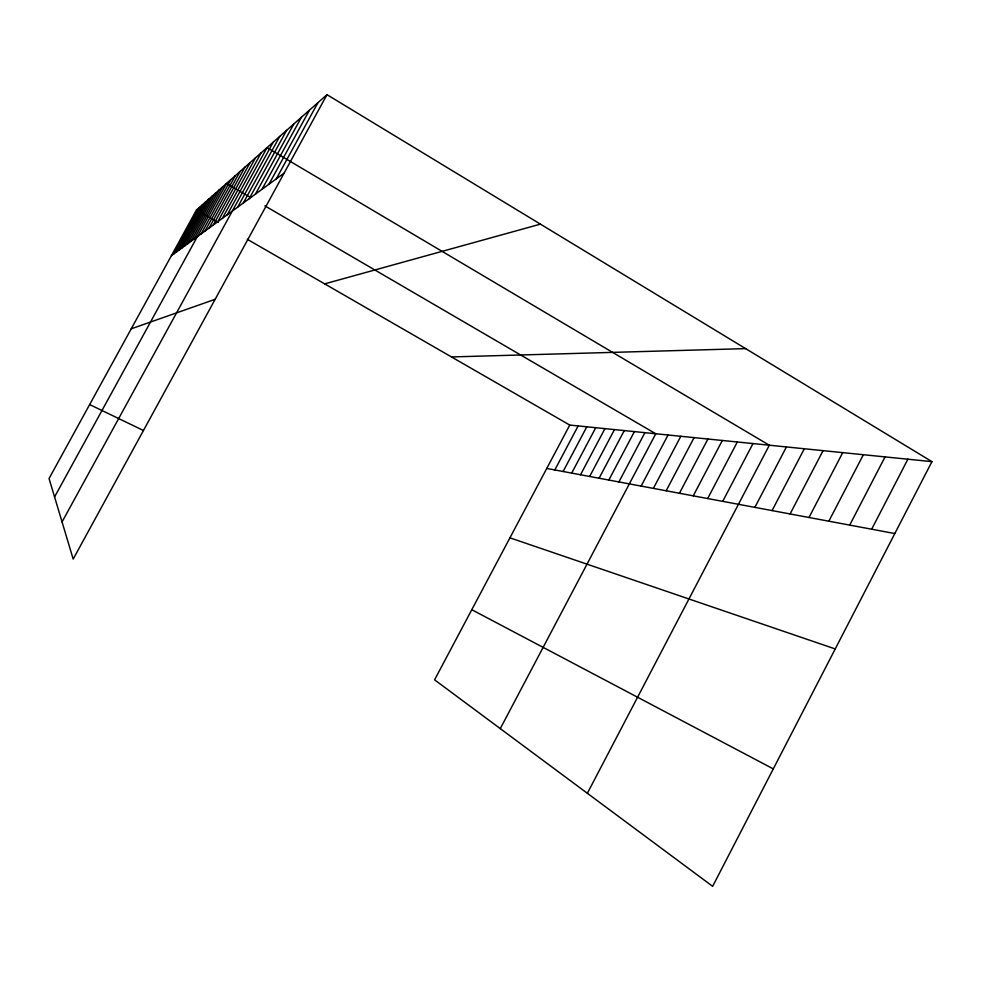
<?xml version="1.0" encoding="UTF-8"?>
<svg xmlns="http://www.w3.org/2000/svg" width="981" height="981" viewBox="0 0 981 981"><rect width="100%" height="100%" fill="white"/><g stroke="black" fill="none" stroke-linecap="round" stroke-linejoin="round"><path stroke-width="1.47" d="M871.668 529.213L907.879 459.206M931.95 461.634L712.647 886.333L434.583 679.833L569.765 425.08L931.95 461.634L326.98 94.667L196.47 209.995L49.05 478.52L73.183 559.084L326.98 94.667M808.994 517.49L842.716 452.633M828.835 521.205L863.354 454.718M849.705 525.105L885.046 456.901M754.88 507.361L786.431 446.944M772.084 510.586L804.322 448.758M790.097 513.958L823.059 450.647M707.681 498.532L737.32 441.99M722.727 501.352L752.979 443.571M587.361 793.286L769.325 445.227L267.04 147.641L62.061 521.929M653.395 488.379L680.814 436.287M666.16 490.77L694.094 437.624M679.428 493.247L707.914 439.022M693.26 495.834L722.31 440.481M599.097 478.225L624.272 430.585M608.833 480.052L634.413 431.603M618.913 481.929L644.909 432.658M500.285 728.625L655.762 433.761L264.87 205.851M641.133 486.086L668.049 435M554.817 469.948L578.152 425.926M563.119 471.493L586.81 426.796M571.69 473.1L595.737 427.704M580.531 474.755L604.946 428.636M589.667 476.459L614.449 429.592M213.245 225.041L244.98 167.126M217.684 221.792L250.13 162.588M222.331 218.383L255.501 157.831M227.187 214.827L261.142 152.852M237.635 207.175L273.233 142.159M243.263 203.067L279.744 136.408M249.174 198.738L286.599 130.35M255.403 194.177L293.81 123.986M261.976 189.358L301.412 117.254M268.929 184.269L309.456 110.154M276.274 178.898L317.954 102.637M173.907 253.846L199.376 207.432M176.494 251.945L202.38 204.784M179.167 249.983L205.483 202.037M181.926 247.96L208.683 199.204M184.784 245.875L212.006 196.274M187.751 243.705L215.428 193.245M190.817 241.461L218.984 190.106M193.993 239.131L222.675 186.844M54.568 496.938L226.488 183.472L250.449 197.439M201.031 233.981L230.829 179.633M204.931 231.124L235.354 175.648M209.002 228.144L240.063 171.479M171.393 255.673L284.061 173.183M131.246 328.807L215.146 299.303M324.674 283.865L540.421 224.146M451.481 356.937L745.646 348.623M546.748 468.44L894.819 533.541M509.936 537.833L835.223 648.944M89.651 404.564L143.447 430.5M471.787 609.704L773.286 768.883M196.47 209.995L218.199 222.515M247.347 239.315L569.765 425.08"/></g></svg>
